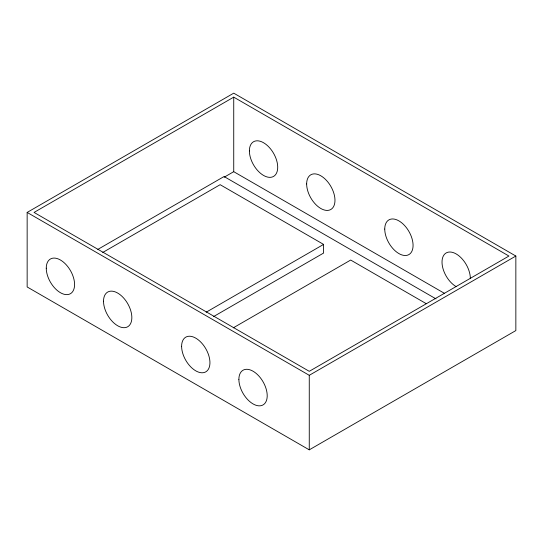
<?xml version="1.0" encoding="UTF-8"?>
<svg xmlns="http://www.w3.org/2000/svg" width="543" height="543" viewBox="0 0 543 543"><rect width="100%" height="100%" fill="white"/><g stroke="black" fill="none" stroke-linecap="round" stroke-linejoin="round"><path stroke-width="0.81" d="M27.15 212.428L233.734 93.158L515.85 256.038L515.85 330.572L309.266 449.842L27.15 286.962L27.15 212.428L309.266 375.308L515.85 256.038M233.734 97.143L34.06 212.428L309.266 371.317L508.94 256.038L233.734 97.143L233.734 171.683L444.357 293.288M97.815 249.413L224.062 176.529L436.015 298.894M224.191 177.194L233.734 171.683M102.722 252.481L220.146 184.688L323.594 244.411L323.594 253.058L213.501 316.617M206.164 312.205L323.594 244.411M233.259 327.85L350.683 260.049L426.255 303.68M309.266 375.308L309.266 449.842M456.174 286.643A20.03 11.566 60 0 1 442.016 262.113A20.03 11.566 60 0 1 456.174 253.934A20.03 11.566 60 0 1 470.34 278.464M46.257 268.181A20.03 11.566 60 0 0 67.502 294.605A20.03 11.566 60 0 0 67.502 266.28A20.03 11.566 60 0 0 46.257 268.181M238.886 379.387A20.03 11.566 60 0 0 260.131 405.818A20.03 11.566 60 0 0 260.131 377.494A20.03 11.566 60 0 0 238.886 379.387M181.62 346.325A20.03 11.566 60 0 0 202.865 372.756A20.03 11.566 60 0 0 202.865 344.432A20.03 11.566 60 0 0 181.62 346.325M103.523 301.236A20.03 11.566 60 0 0 124.768 327.667A20.03 11.566 60 0 0 124.768 299.342A20.03 11.566 60 0 0 103.523 301.236M249.386 150.9A20.03 11.566 60 0 0 270.631 177.33A20.03 11.566 60 0 0 270.631 149.006A20.03 11.566 60 0 0 249.386 150.9M306.652 183.962A20.03 11.566 60 0 0 327.897 210.392A20.03 11.566 60 0 0 327.897 182.068A20.03 11.566 60 0 0 306.652 183.962M384.749 229.051A20.03 11.566 60 0 0 405.994 255.481A20.03 11.566 60 0 0 405.994 227.157A20.03 11.566 60 0 0 384.749 229.051"/></g></svg>
